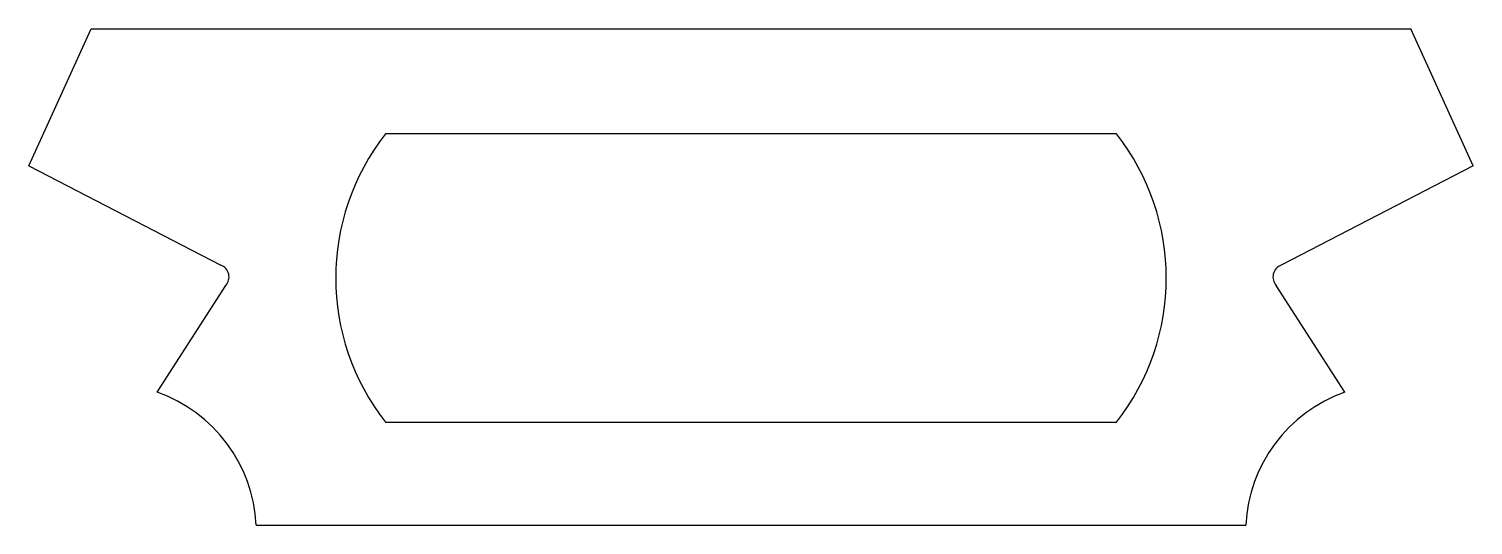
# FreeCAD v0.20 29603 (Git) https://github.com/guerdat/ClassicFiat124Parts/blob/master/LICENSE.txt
# Model space of a CAD drawing. Header units: millimetres. Extents: x -51 to 321, y -57 to 70.
import ezdxf

# ---------------------------------------------------------------- set-up
doc = ezdxf.new("R2010")
doc.units = ezdxf.units.MM
doc.layers.add('Sketch002', color=7, linetype='CONTINUOUS')

msp = doc.modelspace()

# ---------------------------------------------------------------- linework, layer by layer
at = {"layer": 'Sketch002'}
for p, q in [((-50.7716, 35.0507, -16.34), (-34.7112, 70.255, -16.34)), ((-34.7112, 70.255, -16.34), (304.649, 70.255, -16.34)), ((320.709, 35.0507, -16.34), (304.649, 70.255, -16.34)), ((228.973, 43.2421, -16.34), (40.9649, 43.2421, -16.34)), ((-50.7716, 35.0507, -16.34), (-1.39076, 9.51632, -16.34)), ((320.709, 35.0507, -16.34), (271.328, 9.51632, -16.34)), ((-17.7963, -23.1563, -16.34), (-0.14983, 4.2818, -16.34)), ((287.734, -23.1563, -16.34), (270.087, 4.2818, -16.34)), ((40.9649, -30.8621, -16.34), (228.973, -30.8621, -16.34)), ((7.66725, -57.3211, -16.34), (262.27, -57.3211, -16.34))]:
    msp.add_line(p, q, dxfattribs=at)
for centre, radius, start, end in [((88.1575, 6.19004, -16.34), 60, 141.864, -141.864), ((181.78, 6.19004, -16.34), 60, -38.1364, 38.1364), ((-2.54523, 6.47828, -16.34), 3.25, -42.5195, 69.1929), ((272.483, 6.47828, -16.34), 3.25, 110.807, -137.481), ((-30.2937, -59.0425, -16.34), 38, 2.59637, 70.7992), ((300.231, -59.0425, -16.34), 38, 109.201, 177.404)]:
    msp.add_arc(centre, radius, start, end, dxfattribs=at)

doc.saveas('drawing.dxf')
